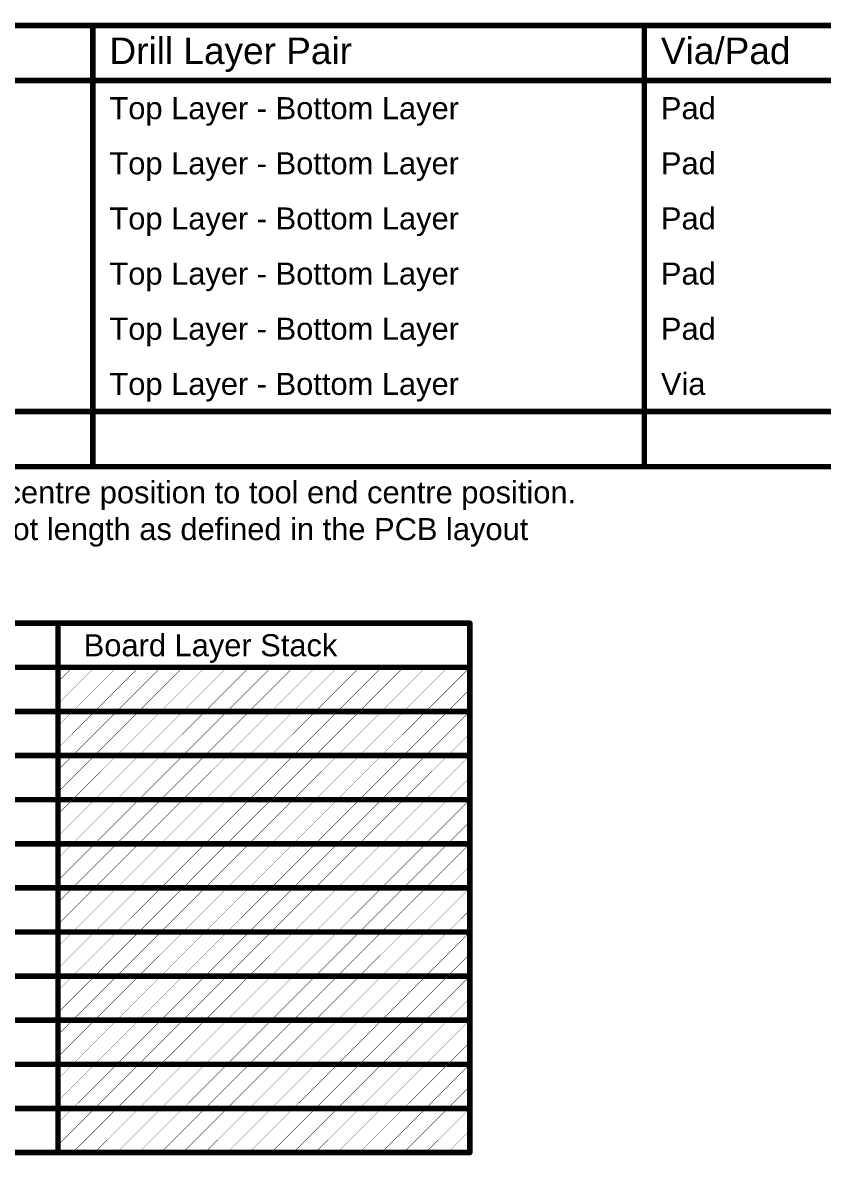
# Model space of a CAD drawing. Header units: inches. Extents: x -0.2 to 15.8, y 0 to 3.5.
# Drawn here: x 5.565 to 7.742, y 0.376 to 3.457 of the extents above; entities that cross this region are included whole.
import ezdxf

# ---------------------------------------------------------------- set-up
doc = ezdxf.new("R2010")
doc.units = ezdxf.units.IN
doc.header["$MEASUREMENT"] = 0
doc.layers.add('Drill Drawing', color=1, linetype='Continuous')
doc.layers.add('Fabrication', color=56, linetype='Continuous')
doc.styles.add('Arial', font='', dxfattribs={"height": 0.2})
doc.styles.get('Arial').set_extended_font_data('Arial')

msp = doc.modelspace()

# ---------------------------------------------------------------- linework, layer by layer
at = {"layer": 'Drill Drawing', "const_width": 0.015}
for points in [[(2.2655, 3.4499), (15.7437, 3.4499)], [(5.7556, 2.2499), (5.7556, 3.4499)], [(7.2551, 2.2499), (7.2551, 3.4499)], [(2.2655, 3.2999), (15.7437, 3.2999)], [(2.2655, 2.3999), (15.7437, 2.3999)], [(2.2655, 2.2499), (15.7437, 2.2499)]]:
    msp.add_lwpolyline(points, dxfattribs=at)
at = {"layer": 'Drill Drawing', "const_width": 0.0075}
for points in [[(5.7518, 3.4499, 1), (5.7593, 3.4499, 1)], [(7.2514, 3.4499, 1), (7.2589, 3.4499, 1)], [(5.7518, 2.2499, 1), (5.7593, 2.2499, 1)], [(7.2514, 2.2499, 1), (7.2589, 2.2499, 1)]]:
    msp.add_lwpolyline(points, format="xyb", close=True, dxfattribs=at)
at = {"layer": 'Fabrication'}
for points, const_width in [([(2.2416, 1.824), (6.7804, 1.824)], 0.015), ([(5.6607, 0.384), (5.6607, 1.824)], 0.015), ([(6.7804, 0.384), (6.7804, 1.824)], 0.015), ([(2.2416, 1.704), (6.7804, 1.704)], 0.015), ([(5.6607, 1.6043), (5.7604, 1.704)], 0.001), ([(5.6607, 1.6643), (5.7004, 1.704)], 0.001), ([(5.7004, 1.584), (5.8204, 1.704)], 0.001), ([(5.7604, 1.584), (5.8804, 1.704)], 0.001), ([(5.8204, 1.584), (5.9404, 1.704)], 0.001), ([(5.8804, 1.584), (6.0004, 1.704)], 0.001), ([(5.9404, 1.584), (6.0604, 1.704)], 0.001), ([(6.0004, 1.584), (6.1204, 1.704)], 0.001), ([(6.0604, 1.584), (6.1804, 1.704)], 0.001), ([(6.1204, 1.584), (6.2404, 1.704)], 0.001), ([(6.1804, 1.584), (6.3004, 1.704)], 0.001), ([(6.2404, 1.584), (6.3604, 1.704)], 0.001), ([(6.3004, 1.584), (6.4204, 1.704)], 0.001), ([(6.3604, 1.584), (6.4804, 1.704)], 0.001), ([(6.4204, 1.584), (6.5404, 1.704)], 0.001), ([(6.4804, 1.584), (6.6004, 1.704)], 0.001), ([(6.5404, 1.584), (6.6604, 1.704)], 0.001), ([(6.6004, 1.584), (6.7204, 1.704)], 0.001), ([(6.6604, 1.584), (6.7804, 1.704)], 0.001), ([(6.7204, 1.584), (6.7804, 1.644)], 0.001), ([(5.0908, 1.584), (5.6607, 1.584)], 0.015), ([(5.6607, 1.584), (6.7804, 1.584)], 0.015), ([(5.6607, 1.4843), (5.7604, 1.584)], 0.001), ([(5.6607, 1.5443), (5.7004, 1.584)], 0.001), ([(5.7004, 1.464), (5.8204, 1.584)], 0.001), ([(5.7604, 1.464), (5.8804, 1.584)], 0.001), ([(5.8204, 1.464), (5.9404, 1.584)], 0.001), ([(5.8804, 1.464), (6.0004, 1.584)], 0.001), ([(5.9404, 1.464), (6.0604, 1.584)], 0.001), ([(6.0004, 1.464), (6.1204, 1.584)], 0.001), ([(6.0604, 1.464), (6.1804, 1.584)], 0.001), ([(6.1204, 1.464), (6.2404, 1.584)], 0.001), ([(6.1804, 1.464), (6.3004, 1.584)], 0.001), ([(6.2404, 1.464), (6.3604, 1.584)], 0.001), ([(6.3004, 1.464), (6.4204, 1.584)], 0.001), ([(6.3604, 1.464), (6.4804, 1.584)], 0.001), ([(6.4204, 1.464), (6.5404, 1.584)], 0.001), ([(6.4804, 1.464), (6.6004, 1.584)], 0.001), ([(6.5404, 1.464), (6.6604, 1.584)], 0.001), ([(6.6004, 1.464), (6.7204, 1.584)], 0.001), ([(6.6604, 1.464), (6.7804, 1.584)], 0.001), ([(6.7204, 1.464), (6.7804, 1.524)], 0.001), ([(5.0908, 1.464), (5.6607, 1.464)], 0.015), ([(5.6607, 1.464), (6.7804, 1.464)], 0.015), ([(5.6607, 1.3643), (5.7604, 1.464)], 0.001), ([(5.6607, 1.4243), (5.7004, 1.464)], 0.001), ([(5.7004, 1.344), (5.8204, 1.464)], 0.001), ([(5.7604, 1.344), (5.8804, 1.464)], 0.001), ([(5.8204, 1.344), (5.9404, 1.464)], 0.001), ([(5.8804, 1.344), (6.0004, 1.464)], 0.001), ([(5.9404, 1.344), (6.0604, 1.464)], 0.001), ([(6.0004, 1.344), (6.1204, 1.464)], 0.001), ([(6.0604, 1.344), (6.1804, 1.464)], 0.001), ([(6.1204, 1.344), (6.2404, 1.464)], 0.001), ([(6.1804, 1.344), (6.3004, 1.464)], 0.001), ([(6.2404, 1.344), (6.3604, 1.464)], 0.001), ([(6.3004, 1.344), (6.4204, 1.464)], 0.001), ([(6.3604, 1.344), (6.4804, 1.464)], 0.001), ([(6.4204, 1.344), (6.5404, 1.464)], 0.001), ([(6.4804, 1.344), (6.6004, 1.464)], 0.001), ([(6.5404, 1.344), (6.6604, 1.464)], 0.001), ([(6.6004, 1.344), (6.7204, 1.464)], 0.001), ([(6.6604, 1.344), (6.7804, 1.464)], 0.001), ([(6.7204, 1.344), (6.7804, 1.404)], 0.001), ([(5.0908, 1.344), (5.6607, 1.344)], 0.015), ([(5.6607, 1.344), (6.7804, 1.344)], 0.015), ([(5.6607, 1.2443), (5.7604, 1.344)], 0.001), ([(5.6607, 1.3043), (5.7004, 1.344)], 0.001), ([(5.7004, 1.224), (5.8204, 1.344)], 0.001), ([(5.7604, 1.224), (5.8804, 1.344)], 0.001), ([(5.8204, 1.224), (5.9404, 1.344)], 0.001), ([(5.8804, 1.224), (6.0004, 1.344)], 0.001), ([(5.9404, 1.224), (6.0604, 1.344)], 0.001), ([(6.0004, 1.224), (6.1204, 1.344)], 0.001), ([(6.0604, 1.224), (6.1804, 1.344)], 0.001), ([(6.1204, 1.224), (6.2404, 1.344)], 0.001), ([(6.1804, 1.224), (6.3004, 1.344)], 0.001), ([(6.2404, 1.224), (6.3604, 1.344)], 0.001), ([(6.3004, 1.224), (6.4204, 1.344)], 0.001), ([(6.3604, 1.224), (6.4804, 1.344)], 0.001), ([(6.4204, 1.224), (6.5404, 1.344)], 0.001), ([(6.4804, 1.224), (6.6004, 1.344)], 0.001), ([(6.5404, 1.224), (6.6604, 1.344)], 0.001), ([(6.6004, 1.224), (6.7204, 1.344)], 0.001), ([(6.6604, 1.224), (6.7804, 1.344)], 0.001), ([(6.7204, 1.224), (6.7804, 1.284)], 0.001), ([(5.0908, 1.224), (5.6607, 1.224)], 0.015), ([(5.6607, 1.224), (6.7804, 1.224)], 0.015), ([(5.6607, 1.1243), (5.7604, 1.224)], 0.001), ([(5.6607, 1.1843), (5.7004, 1.224)], 0.001), ([(5.7004, 1.104), (5.8204, 1.224)], 0.001), ([(5.7604, 1.104), (5.8804, 1.224)], 0.001), ([(5.8204, 1.104), (5.9404, 1.224)], 0.001), ([(5.8804, 1.104), (6.0004, 1.224)], 0.001), ([(5.9404, 1.104), (6.0604, 1.224)], 0.001), ([(6.0004, 1.104), (6.1204, 1.224)], 0.001), ([(6.0604, 1.104), (6.1804, 1.224)], 0.001), ([(6.1204, 1.104), (6.2404, 1.224)], 0.001), ([(6.1804, 1.104), (6.3004, 1.224)], 0.001), ([(6.2404, 1.104), (6.3604, 1.224)], 0.001), ([(6.3004, 1.104), (6.4204, 1.224)], 0.001), ([(6.3604, 1.104), (6.4804, 1.224)], 0.001), ([(6.4204, 1.104), (6.5404, 1.224)], 0.001), ([(6.4804, 1.104), (6.6004, 1.224)], 0.001), ([(6.5404, 1.104), (6.6604, 1.224)], 0.001), ([(6.6004, 1.104), (6.7204, 1.224)], 0.001), ([(6.6604, 1.104), (6.7804, 1.224)], 0.001), ([(6.7204, 1.104), (6.7804, 1.164)], 0.001), ([(5.0908, 1.104), (5.6607, 1.104)], 0.015), ([(5.6607, 1.104), (6.7804, 1.104)], 0.015), ([(5.6607, 1.0043), (5.7604, 1.104)], 0.001), ([(5.6607, 1.0643), (5.7004, 1.104)], 0.001), ([(5.7004, 0.984), (5.8204, 1.104)], 0.001), ([(5.7604, 0.984), (5.8804, 1.104)], 0.001), ([(5.8204, 0.984), (5.9404, 1.104)], 0.001), ([(5.8804, 0.984), (6.0004, 1.104)], 0.001), ([(5.9404, 0.984), (6.0604, 1.104)], 0.001), ([(6.0004, 0.984), (6.1204, 1.104)], 0.001), ([(6.0604, 0.984), (6.1804, 1.104)], 0.001), ([(6.1204, 0.984), (6.2404, 1.104)], 0.001), ([(6.1804, 0.984), (6.3004, 1.104)], 0.001), ([(6.2404, 0.984), (6.3604, 1.104)], 0.001), ([(6.3004, 0.984), (6.4204, 1.104)], 0.001), ([(6.3604, 0.984), (6.4804, 1.104)], 0.001), ([(6.4204, 0.984), (6.5404, 1.104)], 0.001), ([(6.4804, 0.984), (6.6004, 1.104)], 0.001), ([(6.5404, 0.984), (6.6604, 1.104)], 0.001), ([(6.6004, 0.984), (6.7204, 1.104)], 0.001), ([(6.6604, 0.984), (6.7804, 1.104)], 0.001), ([(6.7204, 0.984), (6.7804, 1.044)], 0.001), ([(5.0908, 0.984), (5.6607, 0.984)], 0.015), ([(5.6607, 0.984), (6.7804, 0.984)], 0.015), ([(5.6607, 0.8843), (5.7604, 0.984)], 0.001), ([(5.6607, 0.9443), (5.7004, 0.984)], 0.001), ([(5.7004, 0.864), (5.8204, 0.984)], 0.001), ([(5.7604, 0.864), (5.8804, 0.984)], 0.001), ([(5.8204, 0.864), (5.9404, 0.984)], 0.001), ([(5.8804, 0.864), (6.0004, 0.984)], 0.001), ([(5.9404, 0.864), (6.0604, 0.984)], 0.001), ([(6.0004, 0.864), (6.1204, 0.984)], 0.001), ([(6.0604, 0.864), (6.1804, 0.984)], 0.001), ([(6.1204, 0.864), (6.2404, 0.984)], 0.001), ([(6.1804, 0.864), (6.3004, 0.984)], 0.001), ([(6.2404, 0.864), (6.3604, 0.984)], 0.001), ([(6.3004, 0.864), (6.4204, 0.984)], 0.001), ([(6.3604, 0.864), (6.4804, 0.984)], 0.001), ([(6.4204, 0.864), (6.5404, 0.984)], 0.001), ([(6.4804, 0.864), (6.6004, 0.984)], 0.001), ([(6.5404, 0.864), (6.6604, 0.984)], 0.001), ([(6.6004, 0.864), (6.7204, 0.984)], 0.001), ([(6.6604, 0.864), (6.7804, 0.984)], 0.001), ([(6.7204, 0.864), (6.7804, 0.924)], 0.001), ([(5.0908, 0.864), (5.6607, 0.864)], 0.015), ([(5.6607, 0.864), (6.7804, 0.864)], 0.015), ([(5.6607, 0.7643), (5.7604, 0.864)], 0.001), ([(5.6607, 0.8243), (5.7004, 0.864)], 0.001), ([(5.7004, 0.744), (5.8204, 0.864)], 0.001), ([(5.7604, 0.744), (5.8804, 0.864)], 0.001), ([(5.8204, 0.744), (5.9404, 0.864)], 0.001), ([(5.8804, 0.744), (6.0004, 0.864)], 0.001), ([(5.9404, 0.744), (6.0604, 0.864)], 0.001), ([(6.0004, 0.744), (6.1204, 0.864)], 0.001), ([(6.0604, 0.744), (6.1804, 0.864)], 0.001), ([(6.1204, 0.744), (6.2404, 0.864)], 0.001), ([(6.1804, 0.744), (6.3004, 0.864)], 0.001), ([(6.2404, 0.744), (6.3604, 0.864)], 0.001), ([(6.3004, 0.744), (6.4204, 0.864)], 0.001), ([(6.3604, 0.744), (6.4804, 0.864)], 0.001), ([(6.4204, 0.744), (6.5404, 0.864)], 0.001), ([(6.4804, 0.744), (6.6004, 0.864)], 0.001), ([(6.5404, 0.744), (6.6604, 0.864)], 0.001), ([(6.6004, 0.744), (6.7204, 0.864)], 0.001), ([(6.6604, 0.744), (6.7804, 0.864)], 0.001), ([(6.7204, 0.744), (6.7804, 0.804)], 0.001), ([(5.0908, 0.744), (5.6607, 0.744)], 0.015), ([(5.6607, 0.744), (6.7804, 0.744)], 0.015), ([(5.6607, 0.6443), (5.7604, 0.744)], 0.001), ([(5.6607, 0.7043), (5.7004, 0.744)], 0.001), ([(5.7004, 0.624), (5.8204, 0.744)], 0.001), ([(5.7604, 0.624), (5.8804, 0.744)], 0.001), ([(5.8204, 0.624), (5.9404, 0.744)], 0.001), ([(5.8804, 0.624), (6.0004, 0.744)], 0.001), ([(5.9404, 0.624), (6.0604, 0.744)], 0.001), ([(6.0004, 0.624), (6.1204, 0.744)], 0.001), ([(6.0604, 0.624), (6.1804, 0.744)], 0.001), ([(6.1204, 0.624), (6.2404, 0.744)], 0.001), ([(6.1804, 0.624), (6.3004, 0.744)], 0.001), ([(6.2404, 0.624), (6.3604, 0.744)], 0.001), ([(6.3004, 0.624), (6.4204, 0.744)], 0.001), ([(6.3604, 0.624), (6.4804, 0.744)], 0.001), ([(6.4204, 0.624), (6.5404, 0.744)], 0.001), ([(6.4804, 0.624), (6.6004, 0.744)], 0.001), ([(6.5404, 0.624), (6.6604, 0.744)], 0.001), ([(6.6004, 0.624), (6.7204, 0.744)], 0.001), ([(6.6604, 0.624), (6.7804, 0.744)], 0.001), ([(6.7204, 0.624), (6.7804, 0.684)], 0.001), ([(5.0908, 0.624), (5.6607, 0.624)], 0.015), ([(5.6607, 0.624), (6.7804, 0.624)], 0.015), ([(5.6607, 0.5243), (5.7604, 0.624)], 0.001), ([(5.6607, 0.5843), (5.7004, 0.624)], 0.001), ([(5.7004, 0.504), (5.8204, 0.624)], 0.001), ([(5.7604, 0.504), (5.8804, 0.624)], 0.001), ([(5.8204, 0.504), (5.9404, 0.624)], 0.001), ([(5.8804, 0.504), (6.0004, 0.624)], 0.001), ([(5.9404, 0.504), (6.0604, 0.624)], 0.001), ([(6.0004, 0.504), (6.1204, 0.624)], 0.001), ([(6.0604, 0.504), (6.1804, 0.624)], 0.001), ([(6.1204, 0.504), (6.2404, 0.624)], 0.001), ([(6.1804, 0.504), (6.3004, 0.624)], 0.001), ([(6.2404, 0.504), (6.3604, 0.624)], 0.001), ([(6.3004, 0.504), (6.4204, 0.624)], 0.001), ([(6.3604, 0.504), (6.4804, 0.624)], 0.001), ([(6.4204, 0.504), (6.5404, 0.624)], 0.001), ([(6.4804, 0.504), (6.6004, 0.624)], 0.001), ([(6.5404, 0.504), (6.6604, 0.624)], 0.001), ([(6.6004, 0.504), (6.7204, 0.624)], 0.001), ([(6.6604, 0.504), (6.7804, 0.624)], 0.001), ([(6.7204, 0.504), (6.7804, 0.564)], 0.001), ([(5.0908, 0.504), (5.6607, 0.504)], 0.015), ([(5.6607, 0.504), (6.7804, 0.504)], 0.015), ([(5.6607, 0.4043), (5.7604, 0.504)], 0.001), ([(5.6607, 0.4643), (5.7004, 0.504)], 0.001), ([(5.7004, 0.384), (5.8204, 0.504)], 0.001), ([(5.7604, 0.384), (5.8804, 0.504)], 0.001), ([(5.8204, 0.384), (5.9404, 0.504)], 0.001), ([(5.8804, 0.384), (6.0004, 0.504)], 0.001), ([(5.9404, 0.384), (6.0604, 0.504)], 0.001), ([(6.0004, 0.384), (6.1204, 0.504)], 0.001), ([(6.0604, 0.384), (6.1804, 0.504)], 0.001), ([(6.1204, 0.384), (6.2404, 0.504)], 0.001), ([(6.1804, 0.384), (6.3004, 0.504)], 0.001), ([(6.2404, 0.384), (6.3604, 0.504)], 0.001), ([(6.3004, 0.384), (6.4204, 0.504)], 0.001), ([(6.3604, 0.384), (6.4804, 0.504)], 0.001), ([(6.4204, 0.384), (6.5404, 0.504)], 0.001), ([(6.4804, 0.384), (6.6004, 0.504)], 0.001), ([(6.5404, 0.384), (6.6604, 0.504)], 0.001), ([(6.6004, 0.384), (6.7204, 0.504)], 0.001), ([(6.6604, 0.384), (6.7804, 0.504)], 0.001), ([(6.7204, 0.384), (6.7804, 0.444)], 0.001), ([(5.0908, 0.384), (5.6607, 0.384)], 0.015), ([(5.6607, 0.384), (6.7804, 0.384)], 0.015)]:
    msp.add_lwpolyline(points, dxfattribs=dict(at, const_width=const_width))
for points, const_width in [([(5.6569, 1.824, 1), (5.6644, 1.824, 1)], 0.0075), ([(6.7766, 1.824, 1), (6.7841, 1.824, 1)], 0.0075), ([(6.7766, 1.824, 1), (6.7841, 1.824, 1)], 0.0075), ([(5.7001, 1.704, 1), (5.7006, 1.704, 1)], 0.0005), ([(5.7601, 1.704, 1), (5.7606, 1.704, 1)], 0.0005), ([(5.8201, 1.704, 1), (5.8206, 1.704, 1)], 0.0005), ([(5.8801, 1.704, 1), (5.8806, 1.704, 1)], 0.0005), ([(5.9401, 1.704, 1), (5.9406, 1.704, 1)], 0.0005), ([(6.0001, 1.704, 1), (6.0006, 1.704, 1)], 0.0005), ([(6.0601, 1.704, 1), (6.0606, 1.704, 1)], 0.0005), ([(6.1201, 1.704, 1), (6.1206, 1.704, 1)], 0.0005), ([(6.1801, 1.704, 1), (6.1806, 1.704, 1)], 0.0005), ([(6.2401, 1.704, 1), (6.2406, 1.704, 1)], 0.0005), ([(6.3001, 1.704, 1), (6.3006, 1.704, 1)], 0.0005), ([(6.3601, 1.704, 1), (6.3606, 1.704, 1)], 0.0005), ([(6.4201, 1.704, 1), (6.4206, 1.704, 1)], 0.0005), ([(6.4801, 1.704, 1), (6.4806, 1.704, 1)], 0.0005), ([(6.5401, 1.704, 1), (6.5406, 1.704, 1)], 0.0005), ([(6.6001, 1.704, 1), (6.6006, 1.704, 1)], 0.0005), ([(6.6601, 1.704, 1), (6.6606, 1.704, 1)], 0.0005), ([(6.7201, 1.704, 1), (6.7206, 1.704, 1)], 0.0005), ([(6.7766, 1.704, 1), (6.7841, 1.704, 1)], 0.0075), ([(6.7801, 1.704, 1), (6.7806, 1.704, 1)], 0.0005), ([(5.6604, 1.6643, 1), (5.6609, 1.6643, 1)], 0.0005), ([(6.7801, 1.644, 1), (6.7806, 1.644, 1)], 0.0005), ([(5.6604, 1.6043, 1), (5.6609, 1.6043, 1)], 0.0005), ([(5.6569, 1.584, 1), (5.6644, 1.584, 1)], 0.0075), ([(5.6569, 1.584, 1), (5.6644, 1.584, 1)], 0.0075), ([(5.7001, 1.584, 1), (5.7006, 1.584, 1)], 0.0005), ([(5.7001, 1.584, 1), (5.7006, 1.584, 1)], 0.0005), ([(5.7601, 1.584, 1), (5.7606, 1.584, 1)], 0.0005), ([(5.7601, 1.584, 1), (5.7606, 1.584, 1)], 0.0005), ([(5.8201, 1.584, 1), (5.8206, 1.584, 1)], 0.0005), ([(5.8201, 1.584, 1), (5.8206, 1.584, 1)], 0.0005), ([(5.8801, 1.584, 1), (5.8806, 1.584, 1)], 0.0005), ([(5.8801, 1.584, 1), (5.8806, 1.584, 1)], 0.0005), ([(5.9401, 1.584, 1), (5.9406, 1.584, 1)], 0.0005), ([(5.9401, 1.584, 1), (5.9406, 1.584, 1)], 0.0005), ([(6.0001, 1.584, 1), (6.0006, 1.584, 1)], 0.0005), ([(6.0001, 1.584, 1), (6.0006, 1.584, 1)], 0.0005), ([(6.0601, 1.584, 1), (6.0606, 1.584, 1)], 0.0005), ([(6.0601, 1.584, 1), (6.0606, 1.584, 1)], 0.0005), ([(6.1201, 1.584, 1), (6.1206, 1.584, 1)], 0.0005), ([(6.1201, 1.584, 1), (6.1206, 1.584, 1)], 0.0005), ([(6.1801, 1.584, 1), (6.1806, 1.584, 1)], 0.0005), ([(6.1801, 1.584, 1), (6.1806, 1.584, 1)], 0.0005), ([(6.2401, 1.584, 1), (6.2406, 1.584, 1)], 0.0005), ([(6.2401, 1.584, 1), (6.2406, 1.584, 1)], 0.0005), ([(6.3001, 1.584, 1), (6.3006, 1.584, 1)], 0.0005), ([(6.3001, 1.584, 1), (6.3006, 1.584, 1)], 0.0005), ([(6.3601, 1.584, 1), (6.3606, 1.584, 1)], 0.0005), ([(6.3601, 1.584, 1), (6.3606, 1.584, 1)], 0.0005), ([(6.4201, 1.584, 1), (6.4206, 1.584, 1)], 0.0005), ([(6.4201, 1.584, 1), (6.4206, 1.584, 1)], 0.0005), ([(6.4801, 1.584, 1), (6.4806, 1.584, 1)], 0.0005), ([(6.4801, 1.584, 1), (6.4806, 1.584, 1)], 0.0005), ([(6.5401, 1.584, 1), (6.5406, 1.584, 1)], 0.0005), ([(6.5401, 1.584, 1), (6.5406, 1.584, 1)], 0.0005), ([(6.6001, 1.584, 1), (6.6006, 1.584, 1)], 0.0005), ([(6.6001, 1.584, 1), (6.6006, 1.584, 1)], 0.0005), ([(6.6601, 1.584, 1), (6.6606, 1.584, 1)], 0.0005), ([(6.6601, 1.584, 1), (6.6606, 1.584, 1)], 0.0005), ([(6.7201, 1.584, 1), (6.7206, 1.584, 1)], 0.0005), ([(6.7201, 1.584, 1), (6.7206, 1.584, 1)], 0.0005), ([(6.7766, 1.584, 1), (6.7841, 1.584, 1)], 0.0075), ([(6.7801, 1.584, 1), (6.7806, 1.584, 1)], 0.0005), ([(5.6604, 1.5443, 1), (5.6609, 1.5443, 1)], 0.0005), ([(6.7801, 1.524, 1), (6.7806, 1.524, 1)], 0.0005), ([(5.6604, 1.4843, 1), (5.6609, 1.4843, 1)], 0.0005), ([(5.6569, 1.464, 1), (5.6644, 1.464, 1)], 0.0075), ([(5.6569, 1.464, 1), (5.6644, 1.464, 1)], 0.0075), ([(5.7001, 1.464, 1), (5.7006, 1.464, 1)], 0.0005), ([(5.7001, 1.464, 1), (5.7006, 1.464, 1)], 0.0005), ([(5.7601, 1.464, 1), (5.7606, 1.464, 1)], 0.0005), ([(5.7601, 1.464, 1), (5.7606, 1.464, 1)], 0.0005), ([(5.8201, 1.464, 1), (5.8206, 1.464, 1)], 0.0005), ([(5.8201, 1.464, 1), (5.8206, 1.464, 1)], 0.0005), ([(5.8801, 1.464, 1), (5.8806, 1.464, 1)], 0.0005), ([(5.8801, 1.464, 1), (5.8806, 1.464, 1)], 0.0005), ([(5.9401, 1.464, 1), (5.9406, 1.464, 1)], 0.0005), ([(5.9401, 1.464, 1), (5.9406, 1.464, 1)], 0.0005), ([(6.0001, 1.464, 1), (6.0006, 1.464, 1)], 0.0005), ([(6.0001, 1.464, 1), (6.0006, 1.464, 1)], 0.0005), ([(6.0601, 1.464, 1), (6.0606, 1.464, 1)], 0.0005), ([(6.0601, 1.464, 1), (6.0606, 1.464, 1)], 0.0005), ([(6.1201, 1.464, 1), (6.1206, 1.464, 1)], 0.0005), ([(6.1201, 1.464, 1), (6.1206, 1.464, 1)], 0.0005), ([(6.1801, 1.464, 1), (6.1806, 1.464, 1)], 0.0005), ([(6.1801, 1.464, 1), (6.1806, 1.464, 1)], 0.0005), ([(6.2401, 1.464, 1), (6.2406, 1.464, 1)], 0.0005), ([(6.2401, 1.464, 1), (6.2406, 1.464, 1)], 0.0005), ([(6.3001, 1.464, 1), (6.3006, 1.464, 1)], 0.0005), ([(6.3001, 1.464, 1), (6.3006, 1.464, 1)], 0.0005), ([(6.3601, 1.464, 1), (6.3606, 1.464, 1)], 0.0005), ([(6.3601, 1.464, 1), (6.3606, 1.464, 1)], 0.0005), ([(6.4201, 1.464, 1), (6.4206, 1.464, 1)], 0.0005), ([(6.4201, 1.464, 1), (6.4206, 1.464, 1)], 0.0005), ([(6.4801, 1.464, 1), (6.4806, 1.464, 1)], 0.0005), ([(6.4801, 1.464, 1), (6.4806, 1.464, 1)], 0.0005), ([(6.5401, 1.464, 1), (6.5406, 1.464, 1)], 0.0005), ([(6.5401, 1.464, 1), (6.5406, 1.464, 1)], 0.0005), ([(6.6001, 1.464, 1), (6.6006, 1.464, 1)], 0.0005), ([(6.6001, 1.464, 1), (6.6006, 1.464, 1)], 0.0005), ([(6.6601, 1.464, 1), (6.6606, 1.464, 1)], 0.0005), ([(6.6601, 1.464, 1), (6.6606, 1.464, 1)], 0.0005), ([(6.7201, 1.464, 1), (6.7206, 1.464, 1)], 0.0005), ([(6.7201, 1.464, 1), (6.7206, 1.464, 1)], 0.0005), ([(6.7766, 1.464, 1), (6.7841, 1.464, 1)], 0.0075), ([(6.7801, 1.464, 1), (6.7806, 1.464, 1)], 0.0005), ([(5.6604, 1.4243, 1), (5.6609, 1.4243, 1)], 0.0005), ([(6.7801, 1.404, 1), (6.7806, 1.404, 1)], 0.0005), ([(5.6604, 1.3643, 1), (5.6609, 1.3643, 1)], 0.0005), ([(5.6569, 1.344, 1), (5.6644, 1.344, 1)], 0.0075), ([(5.6569, 1.344, 1), (5.6644, 1.344, 1)], 0.0075), ([(5.7001, 1.344, 1), (5.7006, 1.344, 1)], 0.0005), ([(5.7001, 1.344, 1), (5.7006, 1.344, 1)], 0.0005), ([(5.7601, 1.344, 1), (5.7606, 1.344, 1)], 0.0005), ([(5.7601, 1.344, 1), (5.7606, 1.344, 1)], 0.0005), ([(5.8201, 1.344, 1), (5.8206, 1.344, 1)], 0.0005), ([(5.8201, 1.344, 1), (5.8206, 1.344, 1)], 0.0005), ([(5.8801, 1.344, 1), (5.8806, 1.344, 1)], 0.0005), ([(5.8801, 1.344, 1), (5.8806, 1.344, 1)], 0.0005), ([(5.9401, 1.344, 1), (5.9406, 1.344, 1)], 0.0005), ([(5.9401, 1.344, 1), (5.9406, 1.344, 1)], 0.0005), ([(6.0001, 1.344, 1), (6.0006, 1.344, 1)], 0.0005), ([(6.0001, 1.344, 1), (6.0006, 1.344, 1)], 0.0005), ([(6.0601, 1.344, 1), (6.0606, 1.344, 1)], 0.0005), ([(6.0601, 1.344, 1), (6.0606, 1.344, 1)], 0.0005), ([(6.1201, 1.344, 1), (6.1206, 1.344, 1)], 0.0005), ([(6.1201, 1.344, 1), (6.1206, 1.344, 1)], 0.0005), ([(6.1801, 1.344, 1), (6.1806, 1.344, 1)], 0.0005), ([(6.1801, 1.344, 1), (6.1806, 1.344, 1)], 0.0005), ([(6.2401, 1.344, 1), (6.2406, 1.344, 1)], 0.0005), ([(6.2401, 1.344, 1), (6.2406, 1.344, 1)], 0.0005), ([(6.3001, 1.344, 1), (6.3006, 1.344, 1)], 0.0005), ([(6.3001, 1.344, 1), (6.3006, 1.344, 1)], 0.0005), ([(6.3601, 1.344, 1), (6.3606, 1.344, 1)], 0.0005), ([(6.3601, 1.344, 1), (6.3606, 1.344, 1)], 0.0005), ([(6.4201, 1.344, 1), (6.4206, 1.344, 1)], 0.0005), ([(6.4201, 1.344, 1), (6.4206, 1.344, 1)], 0.0005), ([(6.4801, 1.344, 1), (6.4806, 1.344, 1)], 0.0005), ([(6.4801, 1.344, 1), (6.4806, 1.344, 1)], 0.0005), ([(6.5401, 1.344, 1), (6.5406, 1.344, 1)], 0.0005), ([(6.5401, 1.344, 1), (6.5406, 1.344, 1)], 0.0005), ([(6.6001, 1.344, 1), (6.6006, 1.344, 1)], 0.0005), ([(6.6001, 1.344, 1), (6.6006, 1.344, 1)], 0.0005), ([(6.6601, 1.344, 1), (6.6606, 1.344, 1)], 0.0005), ([(6.6601, 1.344, 1), (6.6606, 1.344, 1)], 0.0005), ([(6.7201, 1.344, 1), (6.7206, 1.344, 1)], 0.0005), ([(6.7201, 1.344, 1), (6.7206, 1.344, 1)], 0.0005), ([(6.7766, 1.344, 1), (6.7841, 1.344, 1)], 0.0075), ([(6.7801, 1.344, 1), (6.7806, 1.344, 1)], 0.0005), ([(5.6604, 1.3043, 1), (5.6609, 1.3043, 1)], 0.0005), ([(6.7801, 1.284, 1), (6.7806, 1.284, 1)], 0.0005), ([(5.6604, 1.2443, 1), (5.6609, 1.2443, 1)], 0.0005), ([(5.6569, 1.224, 1), (5.6644, 1.224, 1)], 0.0075), ([(5.6569, 1.224, 1), (5.6644, 1.224, 1)], 0.0075), ([(5.7001, 1.224, 1), (5.7006, 1.224, 1)], 0.0005), ([(5.7001, 1.224, 1), (5.7006, 1.224, 1)], 0.0005), ([(5.7601, 1.224, 1), (5.7606, 1.224, 1)], 0.0005), ([(5.7601, 1.224, 1), (5.7606, 1.224, 1)], 0.0005), ([(5.8201, 1.224, 1), (5.8206, 1.224, 1)], 0.0005), ([(5.8201, 1.224, 1), (5.8206, 1.224, 1)], 0.0005), ([(5.8801, 1.224, 1), (5.8806, 1.224, 1)], 0.0005), ([(5.8801, 1.224, 1), (5.8806, 1.224, 1)], 0.0005), ([(5.9401, 1.224, 1), (5.9406, 1.224, 1)], 0.0005), ([(5.9401, 1.224, 1), (5.9406, 1.224, 1)], 0.0005), ([(6.0001, 1.224, 1), (6.0006, 1.224, 1)], 0.0005), ([(6.0001, 1.224, 1), (6.0006, 1.224, 1)], 0.0005), ([(6.0601, 1.224, 1), (6.0606, 1.224, 1)], 0.0005), ([(6.0601, 1.224, 1), (6.0606, 1.224, 1)], 0.0005), ([(6.1201, 1.224, 1), (6.1206, 1.224, 1)], 0.0005), ([(6.1201, 1.224, 1), (6.1206, 1.224, 1)], 0.0005), ([(6.1801, 1.224, 1), (6.1806, 1.224, 1)], 0.0005), ([(6.1801, 1.224, 1), (6.1806, 1.224, 1)], 0.0005), ([(6.2401, 1.224, 1), (6.2406, 1.224, 1)], 0.0005), ([(6.2401, 1.224, 1), (6.2406, 1.224, 1)], 0.0005), ([(6.3001, 1.224, 1), (6.3006, 1.224, 1)], 0.0005), ([(6.3001, 1.224, 1), (6.3006, 1.224, 1)], 0.0005), ([(6.3601, 1.224, 1), (6.3606, 1.224, 1)], 0.0005), ([(6.3601, 1.224, 1), (6.3606, 1.224, 1)], 0.0005), ([(6.4201, 1.224, 1), (6.4206, 1.224, 1)], 0.0005), ([(6.4201, 1.224, 1), (6.4206, 1.224, 1)], 0.0005), ([(6.4801, 1.224, 1), (6.4806, 1.224, 1)], 0.0005), ([(6.4801, 1.224, 1), (6.4806, 1.224, 1)], 0.0005), ([(6.5401, 1.224, 1), (6.5406, 1.224, 1)], 0.0005), ([(6.5401, 1.224, 1), (6.5406, 1.224, 1)], 0.0005), ([(6.6001, 1.224, 1), (6.6006, 1.224, 1)], 0.0005), ([(6.6001, 1.224, 1), (6.6006, 1.224, 1)], 0.0005), ([(6.6601, 1.224, 1), (6.6606, 1.224, 1)], 0.0005), ([(6.6601, 1.224, 1), (6.6606, 1.224, 1)], 0.0005), ([(6.7201, 1.224, 1), (6.7206, 1.224, 1)], 0.0005), ([(6.7201, 1.224, 1), (6.7206, 1.224, 1)], 0.0005), ([(6.7766, 1.224, 1), (6.7841, 1.224, 1)], 0.0075), ([(6.7801, 1.224, 1), (6.7806, 1.224, 1)], 0.0005), ([(5.6604, 1.1843, 1), (5.6609, 1.1843, 1)], 0.0005), ([(6.7801, 1.164, 1), (6.7806, 1.164, 1)], 0.0005), ([(5.6569, 1.104, 1), (5.6644, 1.104, 1)], 0.0075), ([(5.6569, 1.104, 1), (5.6644, 1.104, 1)], 0.0075), ([(5.6604, 1.1243, 1), (5.6609, 1.1243, 1)], 0.0005), ([(6.7766, 1.104, 1), (6.7841, 1.104, 1)], 0.0075), ([(5.7001, 1.104, 1), (5.7006, 1.104, 1)], 0.0005), ([(5.7001, 1.104, 1), (5.7006, 1.104, 1)], 0.0005), ([(5.7601, 1.104, 1), (5.7606, 1.104, 1)], 0.0005), ([(5.7601, 1.104, 1), (5.7606, 1.104, 1)], 0.0005), ([(5.8201, 1.104, 1), (5.8206, 1.104, 1)], 0.0005), ([(5.8201, 1.104, 1), (5.8206, 1.104, 1)], 0.0005), ([(5.8801, 1.104, 1), (5.8806, 1.104, 1)], 0.0005), ([(5.8801, 1.104, 1), (5.8806, 1.104, 1)], 0.0005), ([(5.9401, 1.104, 1), (5.9406, 1.104, 1)], 0.0005), ([(5.9401, 1.104, 1), (5.9406, 1.104, 1)], 0.0005), ([(6.0001, 1.104, 1), (6.0006, 1.104, 1)], 0.0005), ([(6.0001, 1.104, 1), (6.0006, 1.104, 1)], 0.0005), ([(6.0601, 1.104, 1), (6.0606, 1.104, 1)], 0.0005), ([(6.0601, 1.104, 1), (6.0606, 1.104, 1)], 0.0005), ([(6.1201, 1.104, 1), (6.1206, 1.104, 1)], 0.0005), ([(6.1201, 1.104, 1), (6.1206, 1.104, 1)], 0.0005), ([(6.1801, 1.104, 1), (6.1806, 1.104, 1)], 0.0005), ([(6.1801, 1.104, 1), (6.1806, 1.104, 1)], 0.0005), ([(6.2401, 1.104, 1), (6.2406, 1.104, 1)], 0.0005), ([(6.2401, 1.104, 1), (6.2406, 1.104, 1)], 0.0005), ([(6.3001, 1.104, 1), (6.3006, 1.104, 1)], 0.0005), ([(6.3001, 1.104, 1), (6.3006, 1.104, 1)], 0.0005), ([(6.3601, 1.104, 1), (6.3606, 1.104, 1)], 0.0005), ([(6.3601, 1.104, 1), (6.3606, 1.104, 1)], 0.0005), ([(6.4201, 1.104, 1), (6.4206, 1.104, 1)], 0.0005), ([(6.4201, 1.104, 1), (6.4206, 1.104, 1)], 0.0005), ([(6.4801, 1.104, 1), (6.4806, 1.104, 1)], 0.0005), ([(6.4801, 1.104, 1), (6.4806, 1.104, 1)], 0.0005), ([(6.5401, 1.104, 1), (6.5406, 1.104, 1)], 0.0005), ([(6.5401, 1.104, 1), (6.5406, 1.104, 1)], 0.0005), ([(6.6001, 1.104, 1), (6.6006, 1.104, 1)], 0.0005), ([(6.6001, 1.104, 1), (6.6006, 1.104, 1)], 0.0005), ([(6.6601, 1.104, 1), (6.6606, 1.104, 1)], 0.0005), ([(6.6601, 1.104, 1), (6.6606, 1.104, 1)], 0.0005), ([(6.7201, 1.104, 1), (6.7206, 1.104, 1)], 0.0005), ([(6.7201, 1.104, 1), (6.7206, 1.104, 1)], 0.0005), ([(6.7801, 1.104, 1), (6.7806, 1.104, 1)], 0.0005), ([(5.6604, 1.0643, 1), (5.6609, 1.0643, 1)], 0.0005), ([(6.7801, 1.044, 1), (6.7806, 1.044, 1)], 0.0005), ([(5.6569, 0.984, 1), (5.6644, 0.984, 1)], 0.0075), ([(5.6569, 0.984, 1), (5.6644, 0.984, 1)], 0.0075), ([(5.6604, 1.0043, 1), (5.6609, 1.0043, 1)], 0.0005), ([(6.7766, 0.984, 1), (6.7841, 0.984, 1)], 0.0075), ([(5.7001, 0.984, 1), (5.7006, 0.984, 1)], 0.0005), ([(5.7001, 0.984, 1), (5.7006, 0.984, 1)], 0.0005), ([(5.7601, 0.984, 1), (5.7606, 0.984, 1)], 0.0005), ([(5.7601, 0.984, 1), (5.7606, 0.984, 1)], 0.0005), ([(5.8201, 0.984, 1), (5.8206, 0.984, 1)], 0.0005), ([(5.8201, 0.984, 1), (5.8206, 0.984, 1)], 0.0005), ([(5.8801, 0.984, 1), (5.8806, 0.984, 1)], 0.0005), ([(5.8801, 0.984, 1), (5.8806, 0.984, 1)], 0.0005), ([(5.9401, 0.984, 1), (5.9406, 0.984, 1)], 0.0005), ([(5.9401, 0.984, 1), (5.9406, 0.984, 1)], 0.0005), ([(6.0001, 0.984, 1), (6.0006, 0.984, 1)], 0.0005), ([(6.0001, 0.984, 1), (6.0006, 0.984, 1)], 0.0005), ([(6.0601, 0.984, 1), (6.0606, 0.984, 1)], 0.0005), ([(6.0601, 0.984, 1), (6.0606, 0.984, 1)], 0.0005), ([(6.1201, 0.984, 1), (6.1206, 0.984, 1)], 0.0005), ([(6.1201, 0.984, 1), (6.1206, 0.984, 1)], 0.0005), ([(6.1801, 0.984, 1), (6.1806, 0.984, 1)], 0.0005), ([(6.1801, 0.984, 1), (6.1806, 0.984, 1)], 0.0005), ([(6.2401, 0.984, 1), (6.2406, 0.984, 1)], 0.0005), ([(6.2401, 0.984, 1), (6.2406, 0.984, 1)], 0.0005), ([(6.3001, 0.984, 1), (6.3006, 0.984, 1)], 0.0005), ([(6.3001, 0.984, 1), (6.3006, 0.984, 1)], 0.0005), ([(6.3601, 0.984, 1), (6.3606, 0.984, 1)], 0.0005), ([(6.3601, 0.984, 1), (6.3606, 0.984, 1)], 0.0005), ([(6.4201, 0.984, 1), (6.4206, 0.984, 1)], 0.0005), ([(6.4201, 0.984, 1), (6.4206, 0.984, 1)], 0.0005), ([(6.4801, 0.984, 1), (6.4806, 0.984, 1)], 0.0005), ([(6.4801, 0.984, 1), (6.4806, 0.984, 1)], 0.0005), ([(6.5401, 0.984, 1), (6.5406, 0.984, 1)], 0.0005), ([(6.5401, 0.984, 1), (6.5406, 0.984, 1)], 0.0005), ([(6.6001, 0.984, 1), (6.6006, 0.984, 1)], 0.0005), ([(6.6001, 0.984, 1), (6.6006, 0.984, 1)], 0.0005), ([(6.6601, 0.984, 1), (6.6606, 0.984, 1)], 0.0005), ([(6.6601, 0.984, 1), (6.6606, 0.984, 1)], 0.0005), ([(6.7201, 0.984, 1), (6.7206, 0.984, 1)], 0.0005), ([(6.7201, 0.984, 1), (6.7206, 0.984, 1)], 0.0005), ([(6.7801, 0.984, 1), (6.7806, 0.984, 1)], 0.0005), ([(5.6604, 0.9443, 1), (5.6609, 0.9443, 1)], 0.0005), ([(6.7801, 0.924, 1), (6.7806, 0.924, 1)], 0.0005), ([(5.6569, 0.864, 1), (5.6644, 0.864, 1)], 0.0075), ([(5.6569, 0.864, 1), (5.6644, 0.864, 1)], 0.0075), ([(5.6604, 0.8843, 1), (5.6609, 0.8843, 1)], 0.0005), ([(5.7001, 0.864, 1), (5.7006, 0.864, 1)], 0.0005), ([(5.7001, 0.864, 1), (5.7006, 0.864, 1)], 0.0005), ([(5.7601, 0.864, 1), (5.7606, 0.864, 1)], 0.0005), ([(5.7601, 0.864, 1), (5.7606, 0.864, 1)], 0.0005), ([(5.8201, 0.864, 1), (5.8206, 0.864, 1)], 0.0005), ([(5.8201, 0.864, 1), (5.8206, 0.864, 1)], 0.0005), ([(5.8801, 0.864, 1), (5.8806, 0.864, 1)], 0.0005), ([(5.8801, 0.864, 1), (5.8806, 0.864, 1)], 0.0005), ([(5.9401, 0.864, 1), (5.9406, 0.864, 1)], 0.0005), ([(5.9401, 0.864, 1), (5.9406, 0.864, 1)], 0.0005), ([(6.0001, 0.864, 1), (6.0006, 0.864, 1)], 0.0005), ([(6.0001, 0.864, 1), (6.0006, 0.864, 1)], 0.0005), ([(6.0601, 0.864, 1), (6.0606, 0.864, 1)], 0.0005), ([(6.0601, 0.864, 1), (6.0606, 0.864, 1)], 0.0005), ([(6.1201, 0.864, 1), (6.1206, 0.864, 1)], 0.0005), ([(6.1201, 0.864, 1), (6.1206, 0.864, 1)], 0.0005), ([(6.1801, 0.864, 1), (6.1806, 0.864, 1)], 0.0005), ([(6.1801, 0.864, 1), (6.1806, 0.864, 1)], 0.0005), ([(6.2401, 0.864, 1), (6.2406, 0.864, 1)], 0.0005), ([(6.2401, 0.864, 1), (6.2406, 0.864, 1)], 0.0005), ([(6.3001, 0.864, 1), (6.3006, 0.864, 1)], 0.0005), ([(6.3001, 0.864, 1), (6.3006, 0.864, 1)], 0.0005), ([(6.3601, 0.864, 1), (6.3606, 0.864, 1)], 0.0005), ([(6.3601, 0.864, 1), (6.3606, 0.864, 1)], 0.0005), ([(6.4201, 0.864, 1), (6.4206, 0.864, 1)], 0.0005), ([(6.4201, 0.864, 1), (6.4206, 0.864, 1)], 0.0005), ([(6.4801, 0.864, 1), (6.4806, 0.864, 1)], 0.0005), ([(6.4801, 0.864, 1), (6.4806, 0.864, 1)], 0.0005), ([(6.5401, 0.864, 1), (6.5406, 0.864, 1)], 0.0005), ([(6.5401, 0.864, 1), (6.5406, 0.864, 1)], 0.0005), ([(6.6001, 0.864, 1), (6.6006, 0.864, 1)], 0.0005), ([(6.6001, 0.864, 1), (6.6006, 0.864, 1)], 0.0005), ([(6.6601, 0.864, 1), (6.6606, 0.864, 1)], 0.0005), ([(6.6601, 0.864, 1), (6.6606, 0.864, 1)], 0.0005), ([(6.7201, 0.864, 1), (6.7206, 0.864, 1)], 0.0005), ([(6.7201, 0.864, 1), (6.7206, 0.864, 1)], 0.0005), ([(6.7766, 0.864, 1), (6.7841, 0.864, 1)], 0.0075), ([(6.7801, 0.864, 1), (6.7806, 0.864, 1)], 0.0005), ([(5.6604, 0.8243, 1), (5.6609, 0.8243, 1)], 0.0005), ([(6.7801, 0.804, 1), (6.7806, 0.804, 1)], 0.0005), ([(5.6569, 0.744, 1), (5.6644, 0.744, 1)], 0.0075), ([(5.6569, 0.744, 1), (5.6644, 0.744, 1)], 0.0075), ([(5.6604, 0.7643, 1), (5.6609, 0.7643, 1)], 0.0005), ([(5.7001, 0.744, 1), (5.7006, 0.744, 1)], 0.0005), ([(5.7001, 0.744, 1), (5.7006, 0.744, 1)], 0.0005), ([(5.7601, 0.744, 1), (5.7606, 0.744, 1)], 0.0005), ([(5.7601, 0.744, 1), (5.7606, 0.744, 1)], 0.0005), ([(5.8201, 0.744, 1), (5.8206, 0.744, 1)], 0.0005), ([(5.8201, 0.744, 1), (5.8206, 0.744, 1)], 0.0005), ([(5.8801, 0.744, 1), (5.8806, 0.744, 1)], 0.0005), ([(5.8801, 0.744, 1), (5.8806, 0.744, 1)], 0.0005), ([(5.9401, 0.744, 1), (5.9406, 0.744, 1)], 0.0005), ([(5.9401, 0.744, 1), (5.9406, 0.744, 1)], 0.0005), ([(6.0001, 0.744, 1), (6.0006, 0.744, 1)], 0.0005), ([(6.0001, 0.744, 1), (6.0006, 0.744, 1)], 0.0005), ([(6.0601, 0.744, 1), (6.0606, 0.744, 1)], 0.0005), ([(6.0601, 0.744, 1), (6.0606, 0.744, 1)], 0.0005), ([(6.1201, 0.744, 1), (6.1206, 0.744, 1)], 0.0005), ([(6.1201, 0.744, 1), (6.1206, 0.744, 1)], 0.0005), ([(6.1801, 0.744, 1), (6.1806, 0.744, 1)], 0.0005), ([(6.1801, 0.744, 1), (6.1806, 0.744, 1)], 0.0005), ([(6.2401, 0.744, 1), (6.2406, 0.744, 1)], 0.0005), ([(6.2401, 0.744, 1), (6.2406, 0.744, 1)], 0.0005), ([(6.3001, 0.744, 1), (6.3006, 0.744, 1)], 0.0005), ([(6.3001, 0.744, 1), (6.3006, 0.744, 1)], 0.0005), ([(6.3601, 0.744, 1), (6.3606, 0.744, 1)], 0.0005), ([(6.3601, 0.744, 1), (6.3606, 0.744, 1)], 0.0005), ([(6.4201, 0.744, 1), (6.4206, 0.744, 1)], 0.0005), ([(6.4201, 0.744, 1), (6.4206, 0.744, 1)], 0.0005), ([(6.4801, 0.744, 1), (6.4806, 0.744, 1)], 0.0005), ([(6.4801, 0.744, 1), (6.4806, 0.744, 1)], 0.0005), ([(6.5401, 0.744, 1), (6.5406, 0.744, 1)], 0.0005), ([(6.5401, 0.744, 1), (6.5406, 0.744, 1)], 0.0005), ([(6.6001, 0.744, 1), (6.6006, 0.744, 1)], 0.0005), ([(6.6001, 0.744, 1), (6.6006, 0.744, 1)], 0.0005), ([(6.6601, 0.744, 1), (6.6606, 0.744, 1)], 0.0005), ([(6.6601, 0.744, 1), (6.6606, 0.744, 1)], 0.0005), ([(6.7201, 0.744, 1), (6.7206, 0.744, 1)], 0.0005), ([(6.7201, 0.744, 1), (6.7206, 0.744, 1)], 0.0005), ([(6.7766, 0.744, 1), (6.7841, 0.744, 1)], 0.0075), ([(6.7801, 0.744, 1), (6.7806, 0.744, 1)], 0.0005), ([(5.6604, 0.7043, 1), (5.6609, 0.7043, 1)], 0.0005), ([(6.7801, 0.684, 1), (6.7806, 0.684, 1)], 0.0005), ([(5.6569, 0.624, 1), (5.6644, 0.624, 1)], 0.0075), ([(5.6569, 0.624, 1), (5.6644, 0.624, 1)], 0.0075), ([(5.6604, 0.6443, 1), (5.6609, 0.6443, 1)], 0.0005), ([(5.7001, 0.624, 1), (5.7006, 0.624, 1)], 0.0005), ([(5.7001, 0.624, 1), (5.7006, 0.624, 1)], 0.0005), ([(5.7601, 0.624, 1), (5.7606, 0.624, 1)], 0.0005), ([(5.7601, 0.624, 1), (5.7606, 0.624, 1)], 0.0005), ([(5.8201, 0.624, 1), (5.8206, 0.624, 1)], 0.0005), ([(5.8201, 0.624, 1), (5.8206, 0.624, 1)], 0.0005), ([(5.8801, 0.624, 1), (5.8806, 0.624, 1)], 0.0005), ([(5.8801, 0.624, 1), (5.8806, 0.624, 1)], 0.0005), ([(5.9401, 0.624, 1), (5.9406, 0.624, 1)], 0.0005), ([(5.9401, 0.624, 1), (5.9406, 0.624, 1)], 0.0005), ([(6.0001, 0.624, 1), (6.0006, 0.624, 1)], 0.0005), ([(6.0001, 0.624, 1), (6.0006, 0.624, 1)], 0.0005), ([(6.0601, 0.624, 1), (6.0606, 0.624, 1)], 0.0005), ([(6.0601, 0.624, 1), (6.0606, 0.624, 1)], 0.0005), ([(6.1201, 0.624, 1), (6.1206, 0.624, 1)], 0.0005), ([(6.1201, 0.624, 1), (6.1206, 0.624, 1)], 0.0005), ([(6.1801, 0.624, 1), (6.1806, 0.624, 1)], 0.0005), ([(6.1801, 0.624, 1), (6.1806, 0.624, 1)], 0.0005), ([(6.2401, 0.624, 1), (6.2406, 0.624, 1)], 0.0005), ([(6.2401, 0.624, 1), (6.2406, 0.624, 1)], 0.0005), ([(6.3001, 0.624, 1), (6.3006, 0.624, 1)], 0.0005), ([(6.3001, 0.624, 1), (6.3006, 0.624, 1)], 0.0005), ([(6.3601, 0.624, 1), (6.3606, 0.624, 1)], 0.0005), ([(6.3601, 0.624, 1), (6.3606, 0.624, 1)], 0.0005), ([(6.4201, 0.624, 1), (6.4206, 0.624, 1)], 0.0005), ([(6.4201, 0.624, 1), (6.4206, 0.624, 1)], 0.0005), ([(6.4801, 0.624, 1), (6.4806, 0.624, 1)], 0.0005), ([(6.4801, 0.624, 1), (6.4806, 0.624, 1)], 0.0005), ([(6.5401, 0.624, 1), (6.5406, 0.624, 1)], 0.0005), ([(6.5401, 0.624, 1), (6.5406, 0.624, 1)], 0.0005), ([(6.6001, 0.624, 1), (6.6006, 0.624, 1)], 0.0005), ([(6.6001, 0.624, 1), (6.6006, 0.624, 1)], 0.0005), ([(6.6601, 0.624, 1), (6.6606, 0.624, 1)], 0.0005), ([(6.6601, 0.624, 1), (6.6606, 0.624, 1)], 0.0005), ([(6.7201, 0.624, 1), (6.7206, 0.624, 1)], 0.0005), ([(6.7201, 0.624, 1), (6.7206, 0.624, 1)], 0.0005), ([(6.7766, 0.624, 1), (6.7841, 0.624, 1)], 0.0075), ([(6.7801, 0.624, 1), (6.7806, 0.624, 1)], 0.0005), ([(5.6604, 0.5843, 1), (5.6609, 0.5843, 1)], 0.0005), ([(6.7801, 0.564, 1), (6.7806, 0.564, 1)], 0.0005), ([(5.6604, 0.5243, 1), (5.6609, 0.5243, 1)], 0.0005), ([(5.6569, 0.504, 1), (5.6644, 0.504, 1)], 0.0075), ([(5.6569, 0.504, 1), (5.6644, 0.504, 1)], 0.0075), ([(5.7001, 0.504, 1), (5.7006, 0.504, 1)], 0.0005), ([(5.7001, 0.504, 1), (5.7006, 0.504, 1)], 0.0005), ([(5.7601, 0.504, 1), (5.7606, 0.504, 1)], 0.0005), ([(5.7601, 0.504, 1), (5.7606, 0.504, 1)], 0.0005), ([(5.8201, 0.504, 1), (5.8206, 0.504, 1)], 0.0005), ([(5.8201, 0.504, 1), (5.8206, 0.504, 1)], 0.0005), ([(5.8801, 0.504, 1), (5.8806, 0.504, 1)], 0.0005), ([(5.8801, 0.504, 1), (5.8806, 0.504, 1)], 0.0005), ([(5.9401, 0.504, 1), (5.9406, 0.504, 1)], 0.0005), ([(5.9401, 0.504, 1), (5.9406, 0.504, 1)], 0.0005), ([(6.0001, 0.504, 1), (6.0006, 0.504, 1)], 0.0005), ([(6.0001, 0.504, 1), (6.0006, 0.504, 1)], 0.0005), ([(6.0601, 0.504, 1), (6.0606, 0.504, 1)], 0.0005), ([(6.0601, 0.504, 1), (6.0606, 0.504, 1)], 0.0005), ([(6.1201, 0.504, 1), (6.1206, 0.504, 1)], 0.0005), ([(6.1201, 0.504, 1), (6.1206, 0.504, 1)], 0.0005), ([(6.1801, 0.504, 1), (6.1806, 0.504, 1)], 0.0005), ([(6.1801, 0.504, 1), (6.1806, 0.504, 1)], 0.0005), ([(6.2401, 0.504, 1), (6.2406, 0.504, 1)], 0.0005), ([(6.2401, 0.504, 1), (6.2406, 0.504, 1)], 0.0005), ([(6.3001, 0.504, 1), (6.3006, 0.504, 1)], 0.0005), ([(6.3001, 0.504, 1), (6.3006, 0.504, 1)], 0.0005), ([(6.3601, 0.504, 1), (6.3606, 0.504, 1)], 0.0005), ([(6.3601, 0.504, 1), (6.3606, 0.504, 1)], 0.0005), ([(6.4201, 0.504, 1), (6.4206, 0.504, 1)], 0.0005), ([(6.4201, 0.504, 1), (6.4206, 0.504, 1)], 0.0005), ([(6.4801, 0.504, 1), (6.4806, 0.504, 1)], 0.0005), ([(6.4801, 0.504, 1), (6.4806, 0.504, 1)], 0.0005), ([(6.5401, 0.504, 1), (6.5406, 0.504, 1)], 0.0005), ([(6.5401, 0.504, 1), (6.5406, 0.504, 1)], 0.0005), ([(6.6001, 0.504, 1), (6.6006, 0.504, 1)], 0.0005), ([(6.6001, 0.504, 1), (6.6006, 0.504, 1)], 0.0005), ([(6.6601, 0.504, 1), (6.6606, 0.504, 1)], 0.0005), ([(6.6601, 0.504, 1), (6.6606, 0.504, 1)], 0.0005), ([(6.7201, 0.504, 1), (6.7206, 0.504, 1)], 0.0005), ([(6.7201, 0.504, 1), (6.7206, 0.504, 1)], 0.0005), ([(6.7766, 0.504, 1), (6.7841, 0.504, 1)], 0.0075), ([(6.7801, 0.504, 1), (6.7806, 0.504, 1)], 0.0005), ([(5.6604, 0.4643, 1), (5.6609, 0.4643, 1)], 0.0005), ([(6.7801, 0.444, 1), (6.7806, 0.444, 1)], 0.0005), ([(5.6604, 0.4043, 1), (5.6609, 0.4043, 1)], 0.0005), ([(5.6569, 0.384, 1), (5.6644, 0.384, 1)], 0.0075), ([(5.6569, 0.384, 1), (5.6644, 0.384, 1)], 0.0075), ([(5.6569, 0.384, 1), (5.6644, 0.384, 1)], 0.0075), ([(5.7001, 0.384, 1), (5.7006, 0.384, 1)], 0.0005), ([(5.7601, 0.384, 1), (5.7606, 0.384, 1)], 0.0005), ([(5.8201, 0.384, 1), (5.8206, 0.384, 1)], 0.0005), ([(5.8801, 0.384, 1), (5.8806, 0.384, 1)], 0.0005), ([(5.9401, 0.384, 1), (5.9406, 0.384, 1)], 0.0005), ([(6.0001, 0.384, 1), (6.0006, 0.384, 1)], 0.0005), ([(6.0601, 0.384, 1), (6.0606, 0.384, 1)], 0.0005), ([(6.1201, 0.384, 1), (6.1206, 0.384, 1)], 0.0005), ([(6.1801, 0.384, 1), (6.1806, 0.384, 1)], 0.0005), ([(6.2401, 0.384, 1), (6.2406, 0.384, 1)], 0.0005), ([(6.3001, 0.384, 1), (6.3006, 0.384, 1)], 0.0005), ([(6.3601, 0.384, 1), (6.3606, 0.384, 1)], 0.0005), ([(6.4201, 0.384, 1), (6.4206, 0.384, 1)], 0.0005), ([(6.4801, 0.384, 1), (6.4806, 0.384, 1)], 0.0005), ([(6.5401, 0.384, 1), (6.5406, 0.384, 1)], 0.0005), ([(6.6001, 0.384, 1), (6.6006, 0.384, 1)], 0.0005), ([(6.6601, 0.384, 1), (6.6606, 0.384, 1)], 0.0005), ([(6.7201, 0.384, 1), (6.7206, 0.384, 1)], 0.0005), ([(6.7766, 0.384, 1), (6.7841, 0.384, 1)], 0.0075), ([(6.7766, 0.384, 1), (6.7841, 0.384, 1)], 0.0075)]:
    msp.add_lwpolyline(points, format="xyb", close=True, dxfattribs=dict(at, const_width=const_width))

# ---------------------------------------------------------------- texts
at = {"layer": 'Drill Drawing', "style": 'Arial'}
for s, height, p in [('Drill Layer Pair', 0.072, (5.8006, 3.3449)), ('Via/Pad', 0.072, (7.3001, 3.3449)), ('Top Layer - Bottom Layer', 0.06, (5.8006, 3.1949)), ('Pad', 0.06, (7.3001, 3.1949)), ('Top Layer - Bottom Layer', 0.06, (5.8006, 3.0449)), ('Pad', 0.06, (7.3001, 3.0449)), ('Pad', 0.06, (7.3001, 2.8949)), ('Top Layer - Bottom Layer', 0.06, (5.8006, 2.8949)), ('Top Layer - Bottom Layer', 0.06, (5.8006, 2.7449)), ('Pad', 0.06, (7.3001, 2.7449)), ('Top Layer - Bottom Layer', 0.06, (5.8006, 2.5949)), ('Pad', 0.06, (7.3001, 2.5949)), ('Top Layer - Bottom Layer', 0.06, (5.8006, 2.4449)), ('Via', 0.06, (7.3001, 2.4449)), ('= Calculated from tool start centre position to tool end centre position.', 0.06, (4.4909, 2.15)), (' = Routed Path Length + Tool Size = Slot length as defined in the PCB layout', 0.06, (4.081, 2.05))]:
    msp.add_text(s, height=height, dxfattribs=at).set_placement(p)
at = {"layer": 'Fabrication', "style": 'Arial'}
msp.add_text('Board Layer Stack', height=0.06, dxfattribs=at).set_placement((5.7307, 1.734))

doc.saveas('drawing.dxf')
